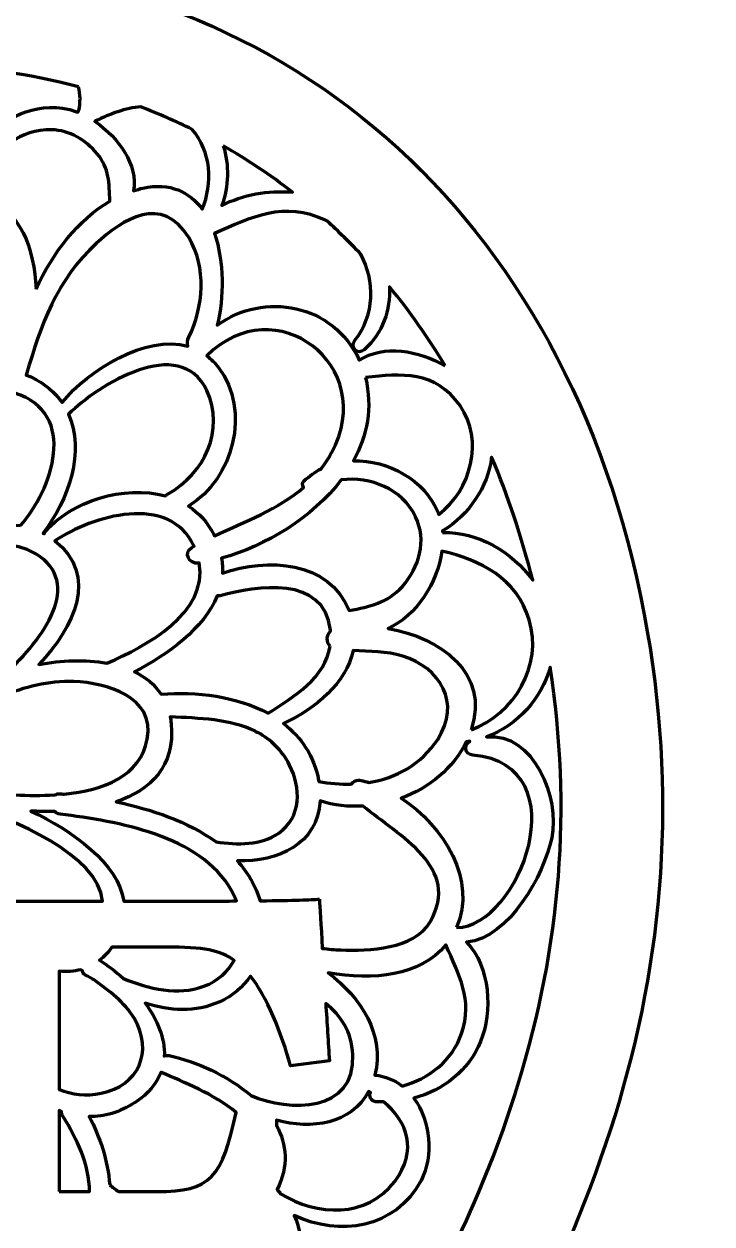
# Model space of a CAD drawing. Extents: x -491 to 5386, y -726 to 879.
# Drawn here: x 4216.6 to 4434.2, y -333.8 to 45.5 of the extents above; entities that cross this region are included whole.
import ezdxf

# ---------------------------------------------------------------- set-up
doc = ezdxf.new("R2010")
doc.units = 0
doc.header["$MEASUREMENT"] = 0
doc.layers.add('Layer 1', color=7, linetype='Continuous', lineweight=0)

# ---------------------------------------------------------------- blocks, each defined once
blk = doc.blocks.new('Block_2')
at = {"layer": 'Layer 1', "color": 250, "lineweight": 70, "true_color": 0x231f20}
for points, knots in [([(4412.77, -141.17), (4388.6, -13.6), (4297.11, 64.76), (4178.92, 64.76), (4158.4, 64.76), (4137.09, 62.4), (4115.17, 57.52), (4059.67, 45.18), (4013.92, 14.6), (3975.11, -29.24), (3961.27, -16.28), (3950.75, -5.93), (3939.7, 3.82), (3895.66, 42.69), (3834.04, 64.51), (3771.94, 64.51), (3670.83, 64.51), (3568.43, 6.68), (3538.49, -129.48), (3516.86, -227.86), (3541.91, -316.24), (3591.65, -399.45), (3679.93, -547.12), (3812.17, -645.63), (3961.42, -724.11), (3964.51, -725.74), (3968.66, -726.47), (3972.99, -726.47), (3978.8, -726.47), (3984.95, -725.15), (3989.34, -722.88), (4123.92, -653.35), (4243.84, -565.18), (4331.52, -439.6), (4393.74, -350.49), (4434.19, -254.19), (4412.77, -141.17)], [0, 0, 0, 0, 1, 1, 1, 2, 2, 2, 3, 3, 3, 4, 4, 4, 5, 5, 5, 6, 6, 6, 7, 7, 7, 8, 8, 8, 9, 9, 9, 10, 10, 10, 11, 11, 11, 12, 12, 12, 12]), ([(4233.84, 25.65), (4234.4, 23.34), (4234.47, 20.83), (4233.9, 18.15), (4233.76, 17.97), (4233.57, 17.85), (4233.44, 17.67), (4231.85, 18.29), (4230.26, 18.74), (4228.72, 18.95), (4217.87, 20.37), (4208.33, 14.73), (4202.24, 6.39), (4200.2, 17.08), (4193.29, 26.54), (4183.01, 30.43), (4183.5, 31.12), (4184.1, 31.84), (4184.73, 32.54), (4201.78, 32.11), (4218.21, 29.79), (4233.84, 25.65)], [0, 0, 0, 0, 1, 1, 1, 2, 2, 2, 3, 3, 3, 4, 4, 4, 5, 5, 5, 6, 6, 6, 7, 7, 7, 7]), ([(4269.81, 12.21), (4275.73, 5.29), (4276.44, -4.74), (4272.91, -12.97), (4268.9, -7.55), (4262.85, -4.5), (4254.16, -6.32), (4253.15, -6.53), (4252.17, -6.91), (4251.18, -7.22), (4252.69, 0.93), (4246.54, 9.64), (4239.02, 14.71), (4239.06, 14.77), (4239.1, 14.82), (4239.14, 14.88), (4243.86, 17.12), (4248.7, 19), (4253.5, 19.33), (4259.07, 17.2), (4264.51, 14.83), (4269.81, 12.21)], [0, 0, 0, 0, 1, 1, 1, 2, 2, 2, 3, 3, 3, 4, 4, 4, 5, 5, 5, 6, 6, 6, 7, 7, 7, 7]), ([(4220.38, -38.29), (4219.8, -25.42), (4215.56, -13.34), (4203.87, -9.43), (4203.18, -9.2), (4202.51, -9.07), (4201.84, -8.91), (4202.42, -6.68), (4202.74, -4.4), (4202.86, -2.12), (4207.76, 5.85), (4215.55, 12.4), (4225.26, 12.11), (4231.01, 11.94), (4236.13, 8.89), (4239.71, 4.54), (4243.64, -0.23), (4243.44, -4.81), (4243.75, -10.43), (4233.82, -16.26), (4225.53, -26.81), (4220.38, -38.29)], [0, 0, 0, 0, 1, 1, 1, 2, 2, 2, 3, 3, 3, 4, 4, 4, 5, 5, 5, 6, 6, 6, 7, 7, 7, 7]), ([(4279.61, 7), (4287.22, 2.66), (4294.51, -2.21), (4301.47, -7.6), (4293.79, -7), (4285.76, -8.4), (4279.13, -11.8), (4281.36, -5.77), (4281.5, 0.92), (4279.61, 7)], [0, 0, 0, 0, 1, 1, 1, 2, 2, 2, 3, 3, 3, 3]), ([(4268.66, -53.46), (4268.15, -54.48), (4268.15, -55.45), (4268.44, -56.31), (4254.97, -52.49), (4237, -63.96), (4228.59, -74.09), (4226.37, -70.93), (4223.25, -68.18), (4218.93, -66.11), (4218.35, -65.83), (4217.8, -65.66), (4217.24, -65.45), (4221.83, -49.88), (4226.91, -35.23), (4239.38, -23.86), (4247.77, -16.22), (4260.25, -8.06), (4268.67, -21.98), (4274.4, -31.46), (4273.38, -43.94), (4268.66, -53.46)], [0, 0, 0, 0, 1, 1, 1, 2, 2, 2, 3, 3, 3, 4, 4, 4, 5, 5, 5, 6, 6, 6, 7, 7, 7, 7]), ([(4349.81, -62.55), (4341.3, -57.58), (4330.44, -55.72), (4322.61, -60.71), (4314.53, -42.89), (4292.38, -38.93), (4277.7, -49.67), (4279.85, -40.93), (4279.87, -29.63), (4276.84, -20.67), (4288.27, -15.57), (4298.9, -10.29), (4311.96, -16.51), (4312.09, -16.58), (4312.22, -16.65), (4312.35, -16.71), (4316.05, -20.06), (4319.63, -23.55), (4323.08, -27.19), (4327.66, -35.63), (4327.61, -46.47), (4321.19, -54.42), (4319.49, -56.53), (4322.13, -59.31), (4324.2, -57.44), (4330.09, -52.13), (4332.51, -44.84), (4332.18, -37.52), (4338.59, -45.31), (4344.47, -53.67), (4349.81, -62.55)], [0, 0, 0, 0, 1, 1, 1, 2, 2, 2, 3, 3, 3, 4, 4, 4, 5, 5, 5, 6, 6, 6, 7, 7, 7, 8, 8, 8, 9, 9, 9, 10, 10, 10, 10]), ([(4313.83, -90.06), (4312.84, -91.88), (4311.75, -93.53), (4310.59, -95.06), (4308.63, -96.05), (4306.79, -97.33), (4305.13, -98.94), (4304.48, -99.57), (4304.57, -100.38), (4305, -100.95), (4296.92, -107.98), (4286.72, -111.55), (4276.78, -116.26), (4276.71, -116.11), (4276.66, -115.96), (4276.59, -115.8), (4274.63, -111.93), (4271.87, -109.01), (4268.62, -106.89), (4282.82, -98.25), (4288.42, -76.78), (4278.12, -63.04), (4276.99, -61.53), (4275.72, -60.38), (4274.4, -59.37), (4295.9, -37.8), (4328.88, -62.28), (4313.83, -90.06)], [0, 0, 0, 0, 1, 1, 1, 2, 2, 2, 3, 3, 3, 4, 4, 4, 5, 5, 5, 6, 6, 6, 7, 7, 7, 8, 8, 8, 9, 9, 9, 9]), ([(4262.16, -102.97), (4261.8, -103.17), (4261.55, -103.41), (4261.32, -103.66), (4248.18, -100.03), (4231.44, -105.28), (4223.17, -115.14), (4223.06, -115.28), (4223, -115.43), (4222.93, -115.58), (4222.82, -115.52), (4222.71, -115.44), (4222.6, -115.38), (4230.82, -104.94), (4235.84, -89.41), (4230.67, -77.76), (4240.01, -68.62), (4265.81, -52.37), (4274.36, -70.3), (4280.27, -82.69), (4273.5, -96.75), (4262.16, -102.97)], [0, 0, 0, 0, 1, 1, 1, 2, 2, 2, 3, 3, 3, 4, 4, 4, 5, 5, 5, 6, 6, 6, 7, 7, 7, 7]), ([(4324.57, -66.26), (4335.84, -64.91), (4346.73, -64.03), (4354.48, -75.11), (4362.22, -86.18), (4357.92, -101.73), (4347.74, -109.51), (4347.66, -109.29), (4347.62, -109.06), (4347.54, -108.85), (4343.26, -98.55), (4331.73, -92.23), (4320.74, -92.58), (4325.11, -84.65), (4326.94, -75.72), (4324.57, -66.26)], [0, 0, 0, 0, 1, 1, 1, 2, 2, 2, 3, 3, 3, 4, 4, 4, 5, 5, 5, 5]), ([(4215.46, -113.01), (4205.4, -111.64), (4195.35, -117.89), (4187.49, -126.38), (4187.91, -120.99), (4187.22, -115.6), (4184.67, -110.51), (4183.18, -107.55), (4181.17, -104.97), (4178.84, -102.83), (4178.97, -102.67), (4179.1, -102.51), (4179.19, -102.29), (4184.49, -89.53), (4194.33, -66.88), (4211.94, -70.77), (4212.06, -70.81), (4212.17, -70.82), (4212.29, -70.85), (4212.75, -70.96), (4213.19, -71.01), (4213.66, -71.15), (4234.06, -77.53), (4225.38, -101.84), (4215.46, -113.01)], [0, 0, 0, 0, 1, 1, 1, 2, 2, 2, 3, 3, 3, 4, 4, 4, 5, 5, 5, 6, 6, 6, 7, 7, 7, 8, 8, 8, 8]), ([(4348.98, -115.22), (4348.96, -115.03), (4348.92, -114.85), (4348.9, -114.67), (4357.46, -109.69), (4363.19, -100.84), (4364.48, -91.39), (4369.69, -103.64), (4374.03, -116.61), (4377.46, -130.24), (4370.8, -121.22), (4359.98, -114.93), (4348.98, -115.22)], [0, 0, 0, 0, 1, 1, 1, 2, 2, 2, 3, 3, 3, 4, 4, 4, 4]), ([(4340.42, -110.23), (4344.05, -117.65), (4341.6, -126.32), (4336.27, -132.23), (4331.36, -137.69), (4325.94, -138.49), (4319.42, -139.91), (4312.98, -124.11), (4293.53, -123.05), (4279.32, -128.1), (4279.41, -126.55), (4279.29, -124.95), (4279.03, -123.32), (4292.93, -119.52), (4307.82, -110.54), (4316.94, -98.53), (4326.23, -97.59), (4336, -101.21), (4340.42, -110.23)], [0, 0, 0, 0, 1, 1, 1, 2, 2, 2, 3, 3, 3, 4, 4, 4, 5, 5, 5, 6, 6, 6, 6]), ([(4271.74, -124.9), (4271.82, -124.89), (4271.91, -124.87), (4272, -124.85), (4274.66, -140.69), (4255.52, -151.01), (4242.79, -156.51), (4235.96, -155.29), (4228.31, -155.6), (4221.24, -156.94), (4232.62, -144.98), (4240.2, -128.74), (4226.36, -117.86), (4238.13, -109.97), (4262.52, -102.58), (4270.35, -119.56), (4270.12, -119.69), (4269.88, -119.82), (4269.65, -119.95), (4266.78, -121.6), (4268.88, -125.31), (4271.74, -124.9)], [0, 0, 0, 0, 1, 1, 1, 2, 2, 2, 3, 3, 3, 4, 4, 4, 5, 5, 5, 6, 6, 6, 7, 7, 7, 7]), ([(4210.71, -159.84), (4207.75, -160.96), (4205.1, -162.23), (4202.97, -163.64), (4198.79, -160.74), (4192.81, -160.47), (4188.53, -163.21), (4188.48, -161.86), (4188.3, -160.54), (4188.02, -159.4), (4186.94, -155.07), (4184.16, -151.2), (4180.26, -149.02), (4181.53, -146.57), (4182.69, -144), (4183.74, -141.37), (4192.26, -128.23), (4206, -113.25), (4220.27, -121.92), (4235.59, -131.24), (4222.66, -148.92), (4210.71, -159.84)], [0, 0, 0, 0, 1, 1, 1, 2, 2, 2, 3, 3, 3, 4, 4, 4, 5, 5, 5, 6, 6, 6, 7, 7, 7, 7]), ([(4357.98, -177.64), (4364.06, -159.45), (4348.19, -148.38), (4331.71, -145.58), (4340.67, -141.6), (4347.36, -131.19), (4348.78, -121.06), (4360.98, -124.03), (4372.39, -129.64), (4376.37, -142.85), (4380.75, -157.4), (4371.62, -172.55), (4357.98, -177.64)], [0, 0, 0, 0, 1, 1, 1, 2, 2, 2, 3, 3, 3, 4, 4, 4, 4]), ([(4313.4, -151.11), (4311.86, -161.04), (4302.18, -167.06), (4293.76, -172.36), (4283.87, -166.98), (4271.13, -165.45), (4259.92, -166.34), (4257.86, -163.25), (4254.97, -160.9), (4251.51, -159.23), (4262.04, -153.71), (4273.48, -145.6), (4277.7, -135.23), (4278, -135.25), (4278.3, -135.26), (4278.62, -135.18), (4290.2, -132.04), (4311.48, -128.64), (4313.49, -146.05), (4313.51, -146.18), (4313.5, -146.3), (4313.51, -146.42), (4312.19, -147.6), (4312.12, -149.92), (4313.4, -151.11)], [0, 0, 0, 0, 1, 1, 1, 2, 2, 2, 3, 3, 3, 4, 4, 4, 5, 5, 5, 6, 6, 6, 7, 7, 7, 8, 8, 8, 8]), ([(4323.17, -193.57), (4321.85, -193.29), (4320.74, -193.86), (4320.1, -194.75), (4316.66, -194.85), (4313.19, -194.55), (4309.81, -193.88), (4309.79, -193.77), (4309.79, -193.67), (4309.77, -193.56), (4308.25, -185.71), (4304.18, -179.87), (4298.7, -175.61), (4308.73, -170.9), (4318.51, -162.81), (4320.66, -152.51), (4325.91, -152.85), (4331.21, -152.71), (4336.35, -154.31), (4348.26, -158.01), (4354.94, -169.05), (4347.42, -180.61), (4342.27, -188.55), (4334.28, -192.83), (4325.62, -194.25), (4324.8, -194), (4323.98, -193.74), (4323.17, -193.57)], [0, 0, 0, 0, 1, 1, 1, 2, 2, 2, 3, 3, 3, 4, 4, 4, 5, 5, 5, 6, 6, 6, 7, 7, 7, 8, 8, 8, 9, 9, 9, 9]), ([(4372.8, -289.88), (4363.55, -319.89), (4349.42, -350.65), (4329.96, -383.08), (4329.96, -383.08), (4318.84, -380.38), (4318.84, -380.38), (4313.79, -391.11), (4307.48, -402.79), (4299.59, -411.94), (4292.65, -420.46), (4287.92, -422.66), (4270.25, -422.66), (4270.25, -422.66), (4247.84, -422.66), (4247.84, -422.66), (4228.28, -422.35), (4227.65, -415.72), (4227.65, -393.95), (4227.65, -393.95), (4227.65, -382.19), (4227.65, -382.19), (4235.92, -385.07), (4245.19, -385.39), (4252.75, -382.61), (4258.91, -380.34), (4262.91, -376.29), (4265.23, -371.36), (4274.58, -373.99), (4284.94, -372.47), (4292.71, -366.81), (4292.71, -366.81), (4296.44, -366.81), (4296.44, -366.81), (4296.44, -366.81), (4296.44, -363.56), (4296.44, -363.56), (4297.56, -362.38), (4298.6, -361.1), (4299.53, -359.69), (4304.97, -351.51), (4305.86, -340.21), (4302.05, -331.11), (4316.24, -337.81), (4334.02, -335.36), (4342.14, -320.06), (4346.31, -312.21), (4345.1, -301.24), (4339.84, -294.04), (4349.08, -291.59), (4357.13, -285.39), (4360.96, -276.15), (4364.86, -266.74), (4364.09, -252.43), (4356.51, -244.76), (4370.24, -243.27), (4380.94, -223.54), (4383.47, -211.74), (4386.19, -199.07), (4377.69, -178.36), (4362.89, -179.78), (4372.7, -176.09), (4380.27, -167.74), (4383.01, -157.77), (4389.84, -202.17), (4386.48, -245.5), (4372.8, -289.88)], [0, 0, 0, 0, 1, 1, 1, 2, 2, 2, 3, 3, 3, 4, 4, 4, 5, 5, 5, 6, 6, 6, 7, 7, 7, 8, 8, 8, 9, 9, 9, 10, 10, 10, 11, 11, 11, 12, 12, 12, 13, 13, 13, 14, 14, 14, 15, 15, 15, 16, 16, 16, 17, 17, 17, 18, 18, 18, 19, 19, 19, 20, 20, 20, 21, 21, 21, 22, 22, 22, 22]), ([(4199.2, -185.15), (4205.11, -182.39), (4209.5, -174.88), (4206.99, -168.58), (4207.78, -168.1), (4208.59, -167.59), (4209.41, -167.03), (4216.78, -164.09), (4224.18, -162.02), (4232.36, -162.33), (4242.56, -162.72), (4258.08, -167.07), (4255.56, -180.52), (4253.37, -192.24), (4241.76, -196.68), (4229.27, -197.92), (4228.86, -197.89), (4228.42, -197.83), (4228.02, -197.8), (4227.33, -197.74), (4226.8, -197.91), (4226.34, -198.15), (4217.8, -198.68), (4209.15, -197.89), (4203.07, -197.03), (4204.19, -192.74), (4202.39, -188.31), (4199.2, -185.15)], [0, 0, 0, 0, 1, 1, 1, 2, 2, 2, 3, 3, 3, 4, 4, 4, 5, 5, 5, 6, 6, 6, 7, 7, 7, 8, 8, 8, 9, 9, 9, 9]), ([(4277.37, -213.03), (4268.47, -206.6), (4256.84, -202.67), (4245.68, -200.36), (4256.57, -196.65), (4264.43, -189.17), (4263.12, -175.61), (4263.05, -174.86), (4262.92, -174.17), (4262.78, -173.48), (4271.97, -173.95), (4281.87, -174.14), (4289.75, -178.05), (4289.97, -178.26), (4290.25, -178.41), (4290.57, -178.48), (4294.61, -180.66), (4298.08, -183.87), (4300.57, -188.73), (4304.23, -195.89), (4304.35, -205.14), (4297.14, -210.21), (4291.58, -214.12), (4284.09, -213.98), (4277.37, -213.03)], [0, 0, 0, 0, 1, 1, 1, 2, 2, 2, 3, 3, 3, 4, 4, 4, 5, 5, 5, 6, 6, 6, 7, 7, 7, 8, 8, 8, 8]), ([(4353.38, -240.08), (4359.89, -225.24), (4349.46, -208.12), (4335.91, -199.18), (4344.7, -195.94), (4352.34, -189.8), (4356.45, -181.38), (4356.53, -181.37), (4356.58, -181.43), (4356.66, -181.42), (4356.98, -181.37), (4357.28, -181.28), (4357.6, -181.22), (4355.59, -182.39), (4355.95, -185.32), (4358.51, -185.56), (4392.87, -188.73), (4373.02, -240.17), (4353.38, -240.08)], [0, 0, 0, 0, 1, 1, 1, 2, 2, 2, 3, 3, 3, 4, 4, 4, 5, 5, 5, 6, 6, 6, 6]), ([(4310.01, -231.12), (4307.33, -231.32), (4302.21, -231.51), (4291.23, -231.63), (4289.8, -226.79), (4287.3, -222.62), (4284.05, -219.02), (4296.92, -219.44), (4309.51, -213.55), (4310.25, -200.08), (4314.61, -201.47), (4319.24, -201.97), (4323.86, -201.71), (4335.04, -211.11), (4355.07, -221.1), (4345.01, -238.31), (4339.9, -247.05), (4325.63, -247.48), (4316.8, -247.17), (4314.8, -247.1), (4312.85, -246.92), (4310.93, -246.67), (4310.48, -239.29), (4310.14, -233.47), (4310.01, -231.12)], [0, 0, 0, 0, 1, 1, 1, 2, 2, 2, 3, 3, 3, 4, 4, 4, 5, 5, 5, 6, 6, 6, 7, 7, 7, 8, 8, 8, 8]), ([(4198.15, -231.76), (4194.65, -227.39), (4190.72, -223.28), (4186.92, -219.22), (4187.42, -218.95), (4187.91, -218.68), (4188.37, -218.32), (4192.38, -215.23), (4193.84, -209.98), (4192.91, -205.33), (4195.49, -204.95), (4198.08, -203.75), (4199.97, -202.11), (4212.6, -205.47), (4240.2, -217.19), (4241.43, -231.76), (4241.43, -231.76), (4198.15, -231.76), (4198.15, -231.76)], [0, 0, 0, 0, 1, 1, 1, 2, 2, 2, 3, 3, 3, 4, 4, 4, 5, 5, 5, 6, 6, 6, 6]), ([(4261.41, -231.76), (4261.41, -231.76), (4248.17, -231.76), (4248.17, -231.76), (4246.24, -219.72), (4232.15, -209.68), (4218.69, -203.25), (4221.17, -203.4), (4223.71, -203.45), (4226.27, -203.4), (4226.74, -203.8), (4227.29, -204.12), (4228.02, -204.22), (4246.26, -206.67), (4272.08, -210.72), (4282.23, -228.4), (4282.85, -229.46), (4283.35, -230.57), (4283.78, -231.69), (4277.74, -231.73), (4270.39, -231.76), (4261.41, -231.76)], [0, 0, 0, 0, 1, 1, 1, 2, 2, 2, 3, 3, 3, 4, 4, 4, 5, 5, 5, 6, 6, 6, 7, 7, 7, 7]), ([(4247.99, -256.2), (4245.57, -253.98), (4243, -252.01), (4240.46, -250.44), (4241.87, -249.34), (4243.18, -247.97), (4244.37, -246.27), (4244.37, -246.27), (4261.41, -246.27), (4261.41, -246.27), (4273.4, -246.27), (4278.74, -247.32), (4283.03, -250.47), (4281.09, -254.02), (4277.97, -256.95), (4273.49, -258.63), (4265.14, -261.76), (4256.21, -259.52), (4247.99, -256.2)], [0, 0, 0, 0, 1, 1, 1, 2, 2, 2, 3, 3, 3, 4, 4, 4, 5, 5, 5, 6, 6, 6, 6]), ([(4336.15, -290.21), (4333.73, -288.31), (4330.86, -287.03), (4327.55, -286.74), (4330.77, -274.08), (4323.25, -262.24), (4312.78, -254.42), (4327.03, -256.92), (4341.88, -255.47), (4349.99, -245.57), (4354.08, -255.15), (4358.71, -262.79), (4354.96, -273.63), (4351.98, -282.24), (4344.59, -287.99), (4336.15, -290.21)], [0, 0, 0, 0, 1, 1, 1, 2, 2, 2, 3, 3, 3, 4, 4, 4, 5, 5, 5, 5]), ([(4227.65, -257.63), (4227.65, -256.23), (4227.67, -255.01), (4227.73, -253.93), (4230.1, -254.13), (4232.39, -253.98), (4234.55, -253.41), (4234.71, -253.54), (4234.89, -253.66), (4235.05, -253.79), (4235.12, -254.3), (4235.4, -254.78), (4236.01, -255.13), (4236.92, -255.64), (4237.85, -256.15), (4238.78, -256.67), (4243.51, -260.17), (4248.32, -263.6), (4251.39, -268.76), (4257.71, -279.39), (4252.7, -290.1), (4241, -292.48), (4236.18, -293.46), (4231.75, -292.88), (4227.65, -291.3), (4227.65, -291.3), (4227.65, -257.63), (4227.65, -257.63)], [0, 0, 0, 0, 1, 1, 1, 2, 2, 2, 3, 3, 3, 4, 4, 4, 5, 5, 5, 6, 6, 6, 7, 7, 7, 8, 8, 8, 9, 9, 9, 9]), ([(4288.4, -293.19), (4280.99, -286.91), (4271.02, -282.44), (4262.53, -280.56), (4261.97, -280.43), (4261.44, -280.53), (4260.95, -280.71), (4261.18, -275.09), (4258.73, -269.24), (4254.94, -263.97), (4262.65, -266.42), (4270.67, -267.08), (4278.49, -263.54), (4282.62, -261.68), (4285.84, -258.87), (4288.17, -255.48), (4293.23, -261.57), (4298.17, -273.68), (4300.86, -283.82), (4300.86, -283.82), (4313.16, -282.24), (4313.16, -282.24), (4312.79, -276.51), (4312.4, -270.24), (4312.01, -264.09), (4316.75, -267.94), (4320.23, -272.86), (4320.58, -280.31), (4321.44, -298.57), (4300.44, -298.48), (4288.4, -293.19)], [0, 0, 0, 0, 1, 1, 1, 2, 2, 2, 3, 3, 3, 4, 4, 4, 5, 5, 5, 6, 6, 6, 7, 7, 7, 8, 8, 8, 9, 9, 9, 10, 10, 10, 10]), ([(4243.68, -321.43), (4243.07, -313.87), (4240.62, -306.16), (4237.14, -299.84), (4241.91, -299.9), (4246.81, -298.59), (4251.73, -295.35), (4256.03, -292.53), (4258.61, -289.27), (4259.92, -285.8), (4260.03, -285.86), (4260.1, -285.96), (4260.23, -286.01), (4266.85, -288.9), (4276.82, -292.82), (4283.69, -298.51), (4279.18, -319.14), (4275.69, -323.58), (4258.57, -323.58), (4258.57, -323.58), (4246.41, -323.58), (4246.41, -323.58), (4245.46, -322.89), (4244.55, -322.17), (4243.68, -321.43)], [0, 0, 0, 0, 1, 1, 1, 2, 2, 2, 3, 3, 3, 4, 4, 4, 5, 5, 5, 6, 6, 6, 7, 7, 7, 8, 8, 8, 8]), ([(4297.73, -324.23), (4297.72, -324.23), (4297.72, -324.23), (4297.71, -324.22), (4297.33, -323.78), (4297.02, -323.28), (4296.61, -322.87), (4300.36, -315.49), (4299.69, -308.67), (4296.44, -302.72), (4296.44, -302.72), (4296.44, -301), (4296.44, -301), (4307.56, -304), (4320.01, -302.33), (4325.58, -291.87), (4325.77, -291.98), (4325.95, -292.1), (4326.14, -292.21), (4325.62, -293.32), (4326.19, -294.99), (4327.82, -295.14), (4328.66, -295.22), (4329.49, -295.17), (4330.33, -295.18), (4337.82, -301.45), (4341.19, -310.54), (4333.83, -320.35), (4325.03, -332.08), (4309.25, -331.28), (4297.73, -324.23)], [0, 0, 0, 0, 1, 1, 1, 2, 2, 2, 3, 3, 3, 4, 4, 4, 5, 5, 5, 6, 6, 6, 7, 7, 7, 8, 8, 8, 9, 9, 9, 10, 10, 10, 10]), ([(4227.65, -323.58), (4227.65, -323.58), (4227.65, -297.92), (4227.65, -297.92), (4227.9, -298.01), (4228.14, -298.12), (4228.4, -298.21), (4228.44, -298.69), (4228.59, -299.19), (4228.9, -299.7), (4233.27, -307.02), (4237.27, -314.88), (4237.28, -323.58), (4237.28, -323.58), (4227.65, -323.58), (4227.65, -323.58)], [0, 0, 0, 0, 1, 1, 1, 2, 2, 2, 3, 3, 3, 4, 4, 4, 5, 5, 5, 5])]:
    blk.add_open_spline(points, degree=3, knots=knots, dxfattribs=at)

msp = doc.modelspace()

# ---------------------------------------------------------------- block references
at = {"layer": 'Layer 1'}
msp.add_blockref('Block_2', (0, 0), dxfattribs=at)

doc.saveas('drawing.dxf')
